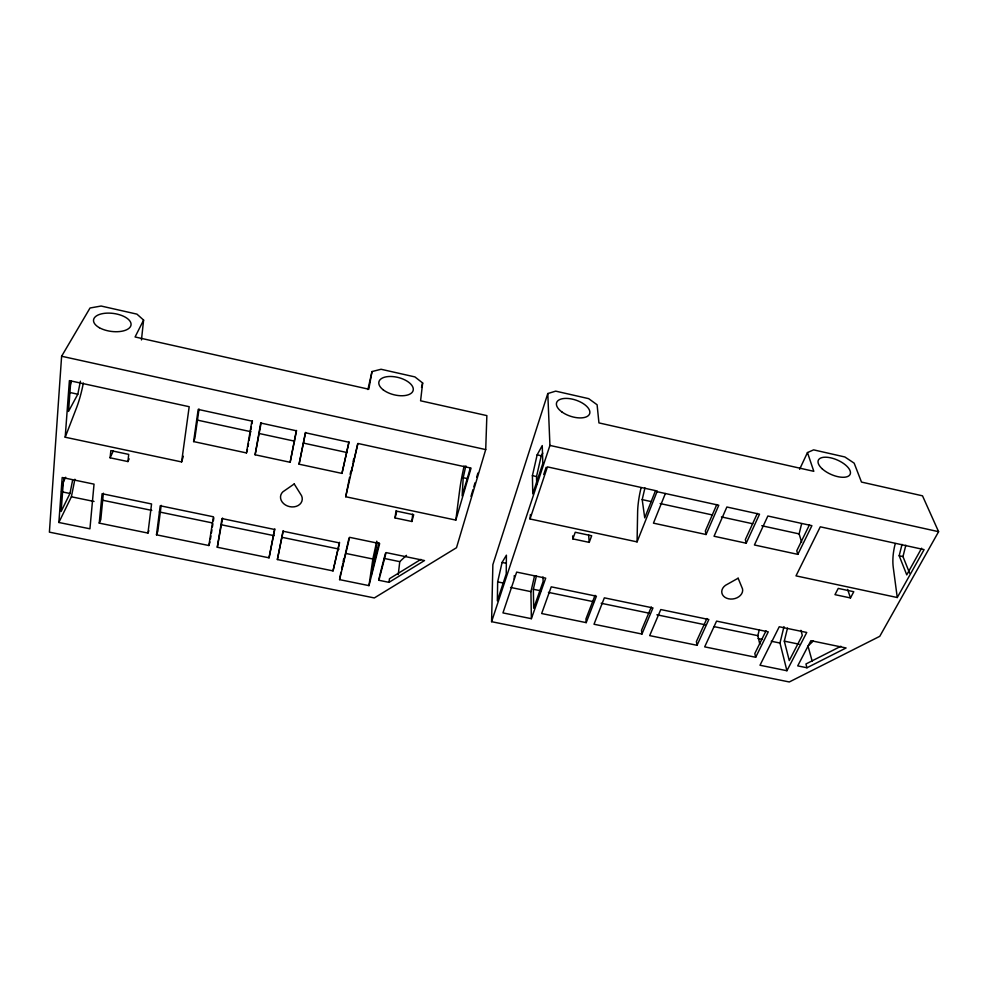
<?xml version="1.0" encoding="UTF-8"?>
<svg xmlns="http://www.w3.org/2000/svg" width="988" height="988" viewBox="0 0 988 988"><rect width="100%" height="100%" fill="white"/><g stroke="black" fill="none" stroke-linecap="round" stroke-linejoin="round"><path stroke-width="1.48" d="M514.279 579.166L514.279 575.547M497.668 581.883L497.347 600.803L506.239 573.867L506.399 555.182L502.089 562.431L497.668 581.883L504.152 583.229M530.42 514.501L530.037 518.984L637.075 541.881L637.63 511.858A34.049 8.324 -77.4 0 1 641.076 487.763M491.592 621.687L492.864 564.654L547.797 393.545L555.701 391.137L588.663 398.646L597.098 404.759L598.938 422.901L813.816 471.325L807.468 452.566L813.618 449.861L844.839 456.962L854.163 463.162L861.487 482.07L922.508 495.828L938.6 531.692L879.765 636.321L789.301 681.967L491.592 621.687L549.933 445.427L547.797 393.545M141.445 339.934L143.606 320.087L136.937 314.135L101.134 306.033L90.032 307.997L61.614 356.248L49.4 532.149L374.329 597.938L456.493 547.723L485.713 449.577L486.862 415.615L420.592 400.795L422.654 382.974L414.911 376.91L381.059 369.265L372.007 371.562L367.906 389.544M465.854 465.854L463.199 477.71L462.149 495.939L470.202 468.411M58.86 522.479L62.195 477.513L94.033 484.145L89.933 528.802L58.86 522.479L71.383 496.791L74.89 479.229M65.196 437.227L69.395 380.615L189.19 406.71L181.607 461.927L65.196 437.227L76.57 407.698A35.753 7.126 -78.1 0 0 83.35 383.023M65.69 477.241L63.355 481.885L61.133 511.488L69.963 493.481L72.581 480.353M70.766 381.417L68.518 411.403L77.817 394.212L80.411 381.22M99.245 523.121L102.085 493.716L151.559 503.966L147.953 533.075L99.245 523.121L100.801 519.614L103.37 493.185M110.113 457.802L110.829 450.602L128.712 454.394L127.934 461.569L110.113 457.802L113.274 451.01M396.003 510.586L395.052 517.947L411.885 521.491L412.7 514.118M398.25 574.608L399.769 561.653L406.488 555.33M379.404 576.659L378.91 580.277L389 582.34L389.47 578.709L420.913 559.381M156.487 534.817L160.229 505.77L213.433 516.798L208.863 545.524L156.487 534.817L157.821 531.285L161.18 505.337M349.567 477.352L345.714 496.742L455.826 520.096L459.679 490.184A34.37 3.631 -77.8 0 1 464.125 465.978M193.611 441.587L198.193 409.415L251.891 421.11L246.444 452.924L193.611 441.587L194.871 438.24L199.033 409.044M378.947 542.783L371.278 574.991L377.07 542.227M340.885 572.274L339.588 579.635L368.969 585.625L372.859 559.01L376.749 541.189M210.481 538.954L210.963 535.928M211.444 532.915L211.926 529.889M212.408 526.876L212.889 523.862M213.359 520.837L213.84 517.823M217.298 547.253L221.991 518.577L274.541 529.469L269.045 557.825L217.298 547.253L222.596 518.07M248.013 446.514L248.531 443.489M249.05 440.475L250.347 432.917M250.866 429.891L251.384 426.865M251.903 423.84L252.422 420.814M348.999 538.102L341.897 568.977L342.75 564.111M255.114 454.776L260.709 423.025L296.301 430.768L290.139 462.285L255.114 454.776L261.178 422.728M343.207 561.493L343.701 558.714M372.007 371.562L368.783 389.223L135.072 336.97L143.606 320.087M333.03 570.903L339.514 542.931L283 531.223L277.369 559.529L333.03 570.903L339.477 542.313M352.074 467.497L351.271 471.832L357.705 443.748M353.161 461.594L353.716 458.617M274.862 528.913L269.045 557.825M296.573 430.435L290.139 462.285M341.971 473.4L348.962 442.241L305.378 432.744L299.08 464.199L341.971 473.4L348.949 441.834M69.74 387.938L71.173 380.713M283.272 530.655L277.369 559.529M350.16 474.376L350.752 471.4M62.639 485.886L64.097 478.587M305.601 432.398L299.08 464.199M532.409 475.648L537.139 454.875L542.239 445.576L542.82 463.483L532.779 493.877L532.409 475.648L536.521 476.549L536.706 484.095M536.521 476.549L541.251 455.777L542.733 453.134M345.714 496.742L357.928 443.464L471.054 468.102L455.826 520.096M531.371 618.686L545.709 578.141L516.662 572.101L502.954 612.906L531.371 618.686L530.939 591.639L534.607 575.596M542.992 576.93L543.116 581.537L533.693 608.25L533.347 589.268L536.41 575.843M655.365 491.024L644.732 517.836L642.188 499.619L644.942 487.911M339.588 579.635L349.591 537.324L379.651 543.585L368.969 585.625M759.858 644.374L757.833 635.667L759.253 629.862M786.93 670.729L806.751 632.468L779.248 626.75L759.994 665.245L786.93 670.729L779.977 643.04L783.99 626.639M801.639 542.239L799.131 533.903L801.589 523.838M800.91 630.332L802.293 635.358L789.276 660.577L784.299 641.138L787.498 628.109M921.619 548.216L906.749 574.855L899.179 555.75L902.032 544.388M909.602 573.114L902.983 556.577L905.835 545.228M421.518 387.42L422.654 382.974M379.775 575.201L385.431 553.379M378.91 580.277L386.073 552.588L424.507 560.554L389 582.34M395.052 517.947L396.806 511.166L413.7 514.748L411.885 521.491M470.98 496.384L473.005 489.566M473.82 486.837L475.043 482.749M476.685 477.204L477.92 473.042M181.607 461.927L183.336 456.271M246.444 452.924L247.494 449.54M208.863 545.524L209.999 541.967M543.709 474.536L546.117 467.312M530.037 518.984L547.426 466.879L657.292 491.011L637.075 541.881M572.842 538.892L575.238 532.248L591.676 535.755L589.219 542.375L572.842 538.892L572.657 535.904M595.06 595.319L585.946 618.945L586.205 622.638L541.659 613.536L551.23 586.835L596.419 596.196L586.205 622.638M147.953 533.075L148.867 530.729M665.369 493.506L653.451 523.146L706.074 534.52L718.795 505.239L657.032 491.678M651.302 606.99L641.496 630.319L641.953 634.037L594.01 624.243L604.347 597.839L652.957 607.929L641.953 634.037M716.806 504.51L705.358 530.964L706.074 534.52M127.934 461.569L129.144 458.84M706.902 618.525L696.404 641.558L697.046 645.3L649.672 635.617L660.787 609.547L708.841 619.513L697.046 645.3M757.339 513.414L745.347 539.621L746.212 543.202L714.04 536.249L726.872 507.005L759.525 514.18L746.212 543.202M799.613 469.3L807.468 452.566M809.444 524.863L796.773 550.761L797.835 554.367L754.424 544.981L767.861 516.008L811.901 525.678L797.835 554.367M766.046 630.789L754.82 653.525L755.672 657.279L704.679 646.856L716.572 621.119L768.269 631.838L755.672 657.279M61.614 485.318L63.355 481.885M850.47 597.95L853.793 591.726L838.244 588.403L834.971 594.653L850.47 597.95L847.63 589.416M897.265 597.53L924.089 549.612L820.287 526.814L795.995 575.868L897.265 597.53L893.251 567.334A33.135 14.832 -76.9 0 1 895.264 543.585M813.334 640.977L807.986 646.029L812.222 661.33M840.874 646.263L805.949 663.985L806.974 667.765L846.086 647.967L810.901 640.669L797.711 665.875L806.974 667.765M61.478 491.728L69.963 493.481M101.925 500.089L151.782 510.388M159.34 511.957L212.21 522.887M221.275 524.764L274.158 535.694M281.716 537.25L339.119 549.118M384.011 558.393L399.769 561.653M533.347 589.268L540.881 590.824M548.414 592.38L593.615 601.717M601.149 603.273L649.363 613.239M656.884 614.795L705.099 624.762M714.139 626.639L757.833 635.667M784.299 641.138L799.107 644.201M71.383 496.791L94.021 501.459M345.775 553.428L372.859 559.01M510.549 587.428L530.939 591.639M758.092 638.52L762.464 639.434M771.22 641.237L779.977 643.04M502.089 562.431L505.98 563.234M70.37 392.606L77.817 394.212M197.131 420.061L251.1 431.756M258.597 433.374L294.572 441.167M303.563 443.118L347.047 452.541M463.199 477.71L467.336 478.6M642.188 499.619L651.154 501.583M660.12 503.547L712.434 514.97M721.413 516.922L752.794 523.776M761.76 525.74L799.131 533.903M899.179 555.75L902.983 556.577M537.139 454.875L541.251 455.777M61.614 356.248L485.713 449.577M549.933 445.427L938.6 531.692M588.638 534.891L589.219 542.375M294.214 483.959L282.901 491.802A10.992 8.781 13 0 0 289.657 506.646A10.992 8.781 13 0 0 301.575 495.741L294.214 483.959M738.135 578.215L725.488 585.316A10.522 7.99 -9.9 0 0 728.588 598.802A10.522 7.99 -9.9 0 0 742.531 588.91L738.135 578.215M561.876 411.934A17.438 8.509 18.4 0 0 589.515 414.058A17.438 8.509 18.4 0 0 568.001 398.473A17.438 8.509 18.4 0 0 561.876 411.934M822.337 468.942A17.389 7.855 23.8 0 0 849.729 474.993A17.389 7.855 23.8 0 0 830.686 457.827A17.389 7.855 23.8 0 0 822.337 468.942M99.368 327.707A18.92 9.053 7.6 0 0 130.564 326.411A18.92 9.053 7.6 0 0 106.939 313.134A18.92 9.053 7.6 0 0 99.368 327.707M383.072 389.729A17.661 8.904 14.1 0 0 412.391 392.051A17.661 8.904 14.1 0 0 392.668 376.564A17.661 8.904 14.1 0 0 383.072 389.729"/></g></svg>
